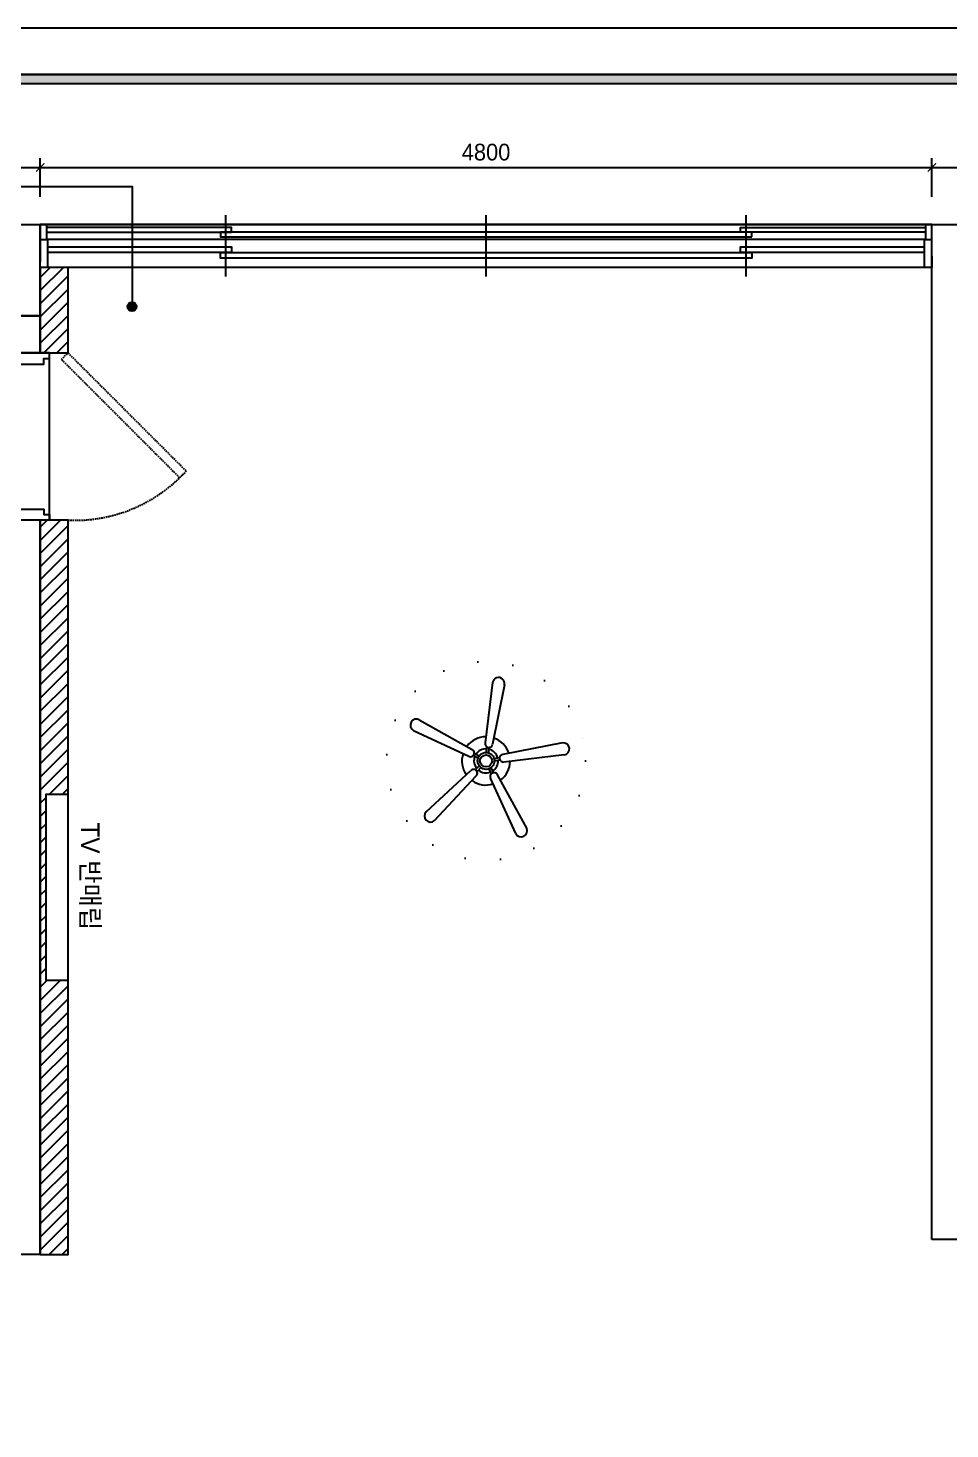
# Model space of a CAD drawing. Header units: millimetres. Extents: x -551172 to 232469, y -3435 to 261611.
# Drawn here: x 123386 to 128349, y 86516 to 94053 of the extents above; entities that cross this region are included whole.
import ezdxf
from ezdxf.enums import TextEntityAlignment as Align

# ---------------------------------------------------------------- set-up
doc = ezdxf.new("R2010")
doc.units = ezdxf.units.MM
doc.header["$LTSCALE"] = 10
doc.header["$PDMODE"] = 3
doc.linetypes.add('DH-HID2', pattern=[1.2, 0.8, -0.4])
doc.linetypes.add('DOT', pattern=[6.35, 0, -6.35])
doc.layers.get('DEFPOINTS').update_dxf_attribs({"color": 248})
for name, color, linetype in [('0-ELC TEXT', 7, 'Continuous'), ('03-WAL NEW', 3, 'Continuous'), ('06-FUR', 6, 'Continuous'), ('06-LIGHT', 4, 'Continuous'), ('07-DIM WAL', 5, 'Continuous'), ('08-HAT', 8, 'Continuous'), ('C-HAT', 251, 'Continuous'), ('F-SYM', 7, 'Continuous'), ('FORM(YOURNAME)-11', 1, 'Continuous'), ('FU-FURM', 251, 'DH-HID2'), ('도면층2', 2, 'Continuous'), ('도면층4', 4, 'Continuous')]:
    doc.layers.add(name, color=color, linetype=linetype)
doc.styles.add('YOURNAME', font='HY울릉도M.TTF')
doc.styles.add('코레일둥고', font='Korail_Round_Gothic_Medium.ttf')
doc.dimstyles.new('YOURNAME-50', dxfattribs={"dimscale": 50, "dimtxt": 1.8, "dimasz": 0.9, "dimexe": 1, "dimexo": 3, "dimgap": 0.7, "dimtad": 1, "dimdec": 0, "dimzin": 0, "dimdsep": 46, "dimtxsty": 'YOURNAME', "dimblk": 'ARCHTICK', "dimcen": 0, "dimclrd": 1, "dimclre": 1, "dimclrt": 7, "dimadec": 0, "dimazin": 0, "dimtfac": 1, "dimtdec": 0, "dimtix": 1, "dimtmove": 2, "dimatfit": 3, "dimldrblk": 'ARCHTICK', "dimfxl": 1, "dimtolj": 1, "dimtzin": 0, "dimarcsym": 0})

# ---------------------------------------------------------------- blocks, each defined once
blk = doc.blocks.new('FORM-PLAN')
at = {"layer": 'FORM(YOURNAME)-11'}
h = blk.add_hatch(color=256, dxfattribs=at)
h.dxf.hatch_style = 1
h.paths.add_polyline_path([(-71444, 55115), (10556, 55115), (10556, 54915), (-71444, 54915)])
h.paths.add_polyline_path([(-71444, -2085), (10556, -2085), (10556, -2285), (-71444, -2285)])
at = {"layer": 'DEFPOINTS', "color": 158}
for points in [[(-71444, -2285), (10556, -2285), (10556, 55115), (-71444, 55115)], [(-69444, 53115), (-64, 53115), (-64, 1215), (-69444, 1215)]]:
    blk.add_lwpolyline(points, close=True, dxfattribs=at)
at = {"layer": 'FORM(YOURNAME)-11', "color": 250}
blk.add_lwpolyline([(-72444, -3285), (11556, -3285), (11556, 56115), (-72444, 56115)], close=True, dxfattribs=at)
at = {"layer": 'FORM(YOURNAME)-11'}
blk.add_lwpolyline([(-71444, 55115), (10556, 55115), (10556, 54915), (-71444, 54915)], close=True, dxfattribs=at)
at = {"layer": 'FORM(YOURNAME)-11', "color": 3, "style": 'YOURNAME'}
for tag, height, p in [('1', 450, (9905, 18188)), ('2', 450, (9905, 17544)), ('3', 450, (9905, 16257)), ('4', 450, (9905, 14326)), ('5', 515, (9905, 12009)), ('6', 515, (9905, 9757)), ('7', 515, (9905, 7504)), ('8', 515, (9905, 5252)), ('9', 515, (9905, 2999)), ('10', 515, (5655, 811)), ('11', 515, (9905, 747)), ('12', 515, (5655, -1441)), ('13', 515, (9905, -1441))]:
    blk.add_attdef(tag, text='', height=height, dxfattribs=at).set_placement(p, align=Align.MIDDLE_RIGHT)
blk = doc.blocks.new('_ArchTick')
at = {"color": 0, "linetype": 'ByBlock', "const_width": 0.15}
blk.add_lwpolyline([(-0.5, -0.5), (0.5, 0.5)], dxfattribs=at)
blk = doc.blocks.new('*D604')
at = {"layer": '07-DIM WAL', "color": 1, "lineweight": -2, "transparency": 16777216}
for p, q in [((123451.4, 93145.3), (123451.4, 93352.8)), ((123451.4, 93302.8), (128251.4, 93302.8)), ((128251.4, 93145.3), (128251.4, 93352.8))]:
    blk.add_line(p, q, dxfattribs=at)
at = {"layer": 'DEFPOINTS', "color": 0, "transparency": 16777216}
for p in [(128251.4, 93302.8), (123451.4, 92995.3), (128251.4, 92995.3)]:
    blk.add_point(p, dxfattribs=at)
at = {"layer": '07-DIM WAL', "color": 1, "lineweight": -2, "transparency": 16777216, "xscale": 45, "yscale": 45, "zscale": 45, "rotation": 180}
blk.add_blockref('_ArchTick', (123451.4, 93302.8), dxfattribs=at)
at = {"layer": '07-DIM WAL', "color": 1, "lineweight": -2, "transparency": 16777216, "xscale": 45, "yscale": 45, "zscale": 45}
blk.add_blockref('_ArchTick', (128251.4, 93302.8), dxfattribs=at)
at = {"layer": '07-DIM WAL', "color": 7, "transparency": 16777216, "insert": (125851.4, 93384.7), "char_height": 90, "attachment_point": 5, "style": 'YOURNAME'}
blk.add_mtext('\\A1;4800', dxfattribs=at)
blk = doc.blocks.new('CELILNGPAN')
at = {"layer": '06-FUR', "color": 6}
for p, q in [((48717.2, -3709.4), (48676.4, -4034.6)), ((48781.1, -3721), (48717.1, -4041.2)), ((48322.4, -3909.7), (48607.1, -4069.5)), ((48291.6, -3966.9), (48588.2, -4106.2)), ((48682.4, -4085.6), (48687.2, -4056.2)), ((48695.2, -4087.7), (48700, -4058.3)), ((49093.7, -4034.6), (48771.7, -4096.2)), ((48638.6, -4116.2), (48612.1, -4102.6)), ((48644.6, -4104.7), (48618.1, -4091.1)), ((48725.1, -4117.8), (48754.5, -4113.2)), ((48727, -4130.6), (48756.5, -4126)), ((49102.3, -4098.9), (48778, -4137)), ((48360.1, -4404.3), (48600.1, -4182.9)), ((48404.9, -4451.3), (48629.1, -4212.2)), ((48645.1, -4158.1), (48623.9, -4179.1)), ((48654.2, -4167.3), (48633.1, -4188.3)), ((48696.1, -4174.1), (48709.5, -4200.7)), ((48707.7, -4168.3), (48721.1, -4194.9)), ((48900.6, -4493.1), (48742.5, -4206)), ((48842.1, -4521.2), (48705.7, -4224.6))]:
    blk.add_line(p, q, dxfattribs=at)
for radius in [45.4, 32.5]:
    blk.add_circle((48681.6, -4131), radius, dxfattribs=at)
for centre, radius, start, end in [((48749.2, -3715.2), 32.5, 349.67004, 169.67004), ((48307, -3938.3), 32.5, 61.67004, 241.67004), ((48681.6, -4131), 129.8, 90.46508, 143.07798), ((48597.7, -4087.9), 20.6, 242.77338, 62.77338), ((48681.6, -4131), 64.9, 86.51255, 147.03421), ((48696.7, -4037.9), 20.6, 170.77338, 350.77338), ((48681.6, -4131), 64.9, 14.51255, 75.03421), ((48681.6, -4131), 129.8, 18.46508, 71.07798), ((49098, -4066.8), 32.5, 277.67004, 97.67004), ((48681.6, -4131), 129.8, 162.46508, 215.07798), ((48681.6, -4131), 64.9, 158.51255, 219.03421), ((48681.6, -4131), 64.9, 302.51255, 3.03421), ((48774.9, -4116.6), 20.6, 98.77338, 278.77338), ((48681.6, -4131), 129.8, 306.46508, 359.07798), ((48614.6, -4197.5), 20.6, 314.77338, 134.77338), ((48681.6, -4131), 64.9, 230.51255, 291.03421), ((48724.1, -4215.3), 20.6, 26.77338, 206.77338), ((48681.6, -4131), 129.8, 234.46508, 287.07798), ((48382.5, -4427.8), 32.5, 133.67004, 313.67004), ((48871.4, -4507.2), 32.5, 205.67004, 25.67004)]:
    blk.add_arc(centre, radius, start, end, dxfattribs=at)

msp = doc.modelspace()

# ---------------------------------------------------------------- hatches: boundary and pattern name
at = {"layer": '0-ELC TEXT'}
h = msp.add_hatch(color=256, dxfattribs=at)
h.dxf.hatch_style = 1
edge = h.paths.add_edge_path()
edge.add_arc((123945.8, 92553.9), 25, 180, 540, ccw=False)
at = {"layer": 'C-HAT'}
h = msp.add_hatch(dxfattribs=at)
h.set_pattern_fill('_USER', color=256, scale=50, angle=45, pattern_type=0)
h.set_pattern_definition([(45, (-52910, 0), (-35.355339, 35.355339), [])])
h.paths.add_polyline_path([(123601.4, 92765.3), (123491.4, 92765.3), (123451.4, 92765.3), (123451.4, 92505.3), (123451.4, 92305.3), (123501.4, 92305.3), (123601.4, 92305.3)])
h.paths.add_polyline_path([(123601.4, 91405.3), (123451.4, 91405.3), (123451.4, 87455.3), (123601.4, 87455.3), (123601.4, 88930.3), (123481.4, 88930.3), (123481.4, 89930.3), (123601.4, 89930.3)])

# ---------------------------------------------------------------- linework, layer by layer
at = {"layer": '0-ELC TEXT'}
msp.add_lwpolyline([(123012.8, 93200.3), (123945.8, 93200.3), (123945.8, 92553.9)], dxfattribs=at)
msp.add_circle((123945.8, 92553.9), 25, dxfattribs=at)
at = {"layer": '03-WAL NEW'}
for points in [[(123451.4, 92305.3), (123601.4, 92305.3), (123601.4, 92765.3), (123451.4, 92765.3), (123451.4, 92305.3)], [(123451.4, 87455.3), (123601.4, 87455.3), (123601.4, 91405.3), (123451.4, 91405.3), (123451.4, 87455.3)], [(123601.4, 89930.3), (123481.4, 89930.3), (123481.4, 88930.3), (123601.4, 88930.3)]]:
    msp.add_lwpolyline(points, dxfattribs=at)
at = {"layer": '08-HAT', "linetype": 'DOT', "ltscale": 3}
msp.add_circle((125851.4, 90110.3), 535, dxfattribs=at)
at = {"layer": 'FU-FURM'}
msp.add_lwpolyline([(123601.4, 92305.3), (124237.8, 91668.9), (124202.4, 91633.6), (123566, 92269.9), (123601.4, 92305.3)], dxfattribs=at)
msp.add_arc((123637.2, 92216.4), 811.9, 267.47122, 315.88212, dxfattribs=at)
at = {"layer": '도면층2'}
for p, q in [((123341.4, 92995.3), (123451.4, 92995.3)), ((123451.4, 92995.3), (123451.4, 92795.3)), ((128251.4, 87535.3), (128251.4, 92995.3)), ((128251.4, 92995.3), (128451.4, 92995.3)), ((123451.4, 92505.3), (123451.4, 92795.3)), ((123340.6, 92505.3), (123451.4, 92505.3)), ((123451.4, 87455.3), (123451.4, 91405.3)), ((128451.4, 87535.3), (128251.4, 87535.3)), ((123451.4, 87455.3), (123251.4, 87455.3))]:
    msp.add_line(p, q, dxfattribs=at)
msp.add_lwpolyline([(123451.4, 92505.3), (123340.6, 92505.3), (123340.6, 92305.3), (123451.4, 92305.3)], close=True, dxfattribs=at)
at = {"layer": '도면층4'}
for p, q in [((124451.4, 92715.3), (124451.4, 93045.3)), ((125851.4, 92715.3), (125851.4, 93045.3)), ((127251.4, 92715.3), (127251.4, 93045.3)), ((123451.4, 92795.3), (123451.4, 92995.3)), ((123451.4, 92995.3), (128251.4, 92995.3)), ((128216.4, 92995.3), (123486.4, 92995.3)), ((128211.4, 92915.3), (123491.4, 92915.3)), ((128211.4, 92765.3), (123491.4, 92765.3)), ((123501.4, 91405.3), (123501.4, 92305.3))]:
    msp.add_line(p, q, dxfattribs=at)
for points in [[(123486.4, 92915.3), (123486.4, 92995.3), (123451.4, 92995.3)], [(123486.4, 92955.3), (124481.4, 92955.3), (124481.4, 92980.3), (123486.4, 92980.3)], [(128216.4, 92955.3), (127221.4, 92955.3), (127221.4, 92980.3), (128216.4, 92980.3)], [(128251.4, 92995.3), (128216.4, 92995.3), (128216.4, 92915.3)], [(123451.4, 92915.3), (123491.4, 92915.3), (123491.4, 92765.3), (123451.4, 92765.3), (123451.4, 92825.3)], [(123491.4, 92875.3), (124481.4, 92875.3), (124481.4, 92845.3), (123491.4, 92845.3)], [(128211.4, 92845.3), (127221.4, 92845.3), (127221.4, 92875.3), (128211.4, 92875.3)], [(128251.4, 92825.3), (128251.4, 92765.3), (128211.4, 92765.3), (128211.4, 92915.3), (128251.4, 92915.3)], [(123201.4, 92305.3), (123201.4, 92275.3), (123231.4, 92275.3), (123231.4, 92245.3), (123471.4, 92245.3), (123471.4, 92275.3), (123501.4, 92275.3), (123501.4, 92305.3), (123201.4, 92305.3)], [(123201.4, 91405.3), (123201.4, 91435.3), (123231.4, 91435.3), (123231.4, 91465.3), (123471.4, 91465.3), (123471.4, 91435.3), (123501.4, 91435.3), (123501.4, 91405.3), (123201.4, 91405.3)]]:
    msp.add_lwpolyline(points, dxfattribs=at)
for points in [[(127281.4, 92930.3), (127281.4, 92955.3), (124421.4, 92955.3), (124421.4, 92930.3)], [(127281.4, 92845.3), (127281.4, 92815.3), (124421.4, 92815.3), (124421.4, 92845.3)]]:
    msp.add_lwpolyline(points, close=True, dxfattribs=at)

# ---------------------------------------------------------------- block references
at = {"layer": '06-LIGHT'}
msp.add_blockref('CELILNGPAN', (77169.8, 94241.3), dxfattribs=at)
at = {"layer": 'F-SYM', "xscale": 0.2500000000000001, "yscale": 0.2500000000000001, "zscale": 0.2500000000000001}
msp.add_blockref('FORM-PLAN', (134189.9, 80024), dxfattribs=at)

# ---------------------------------------------------------------- texts
at = {"layer": '0-ELC TEXT', "style": '코레일둥고'}
msp.add_text('TV 반매립', height=100, rotation=270, dxfattribs=at).set_placement((123670.9, 89779.4))

# ---------------------------------------------------------------- dimensions: what is measured, and where the dimension line sits
at = {"layer": '07-DIM WAL'}
dim = msp.add_linear_dim(base=(128251.4, 93302.8), p1=(123451.4, 92995.3), p2=(128251.4, 92995.3), angle=180, dimstyle='YOURNAME-50', dxfattribs=at)
dim.commit()
dim.dimension.update_dxf_attribs({"geometry": '*D604', "text_midpoint": (125851.4, 93384.7)})

doc.saveas('drawing.dxf')
